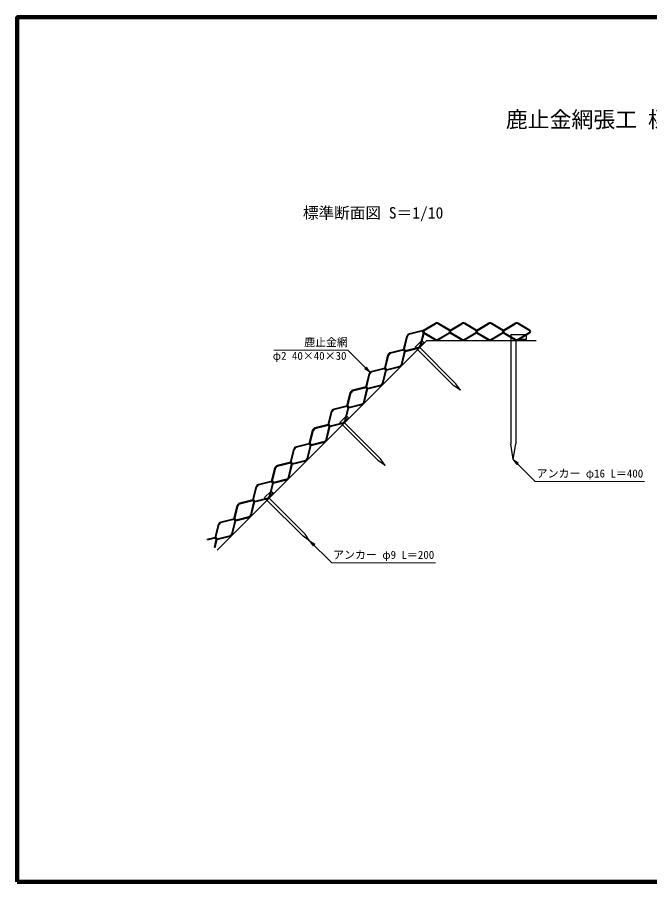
# Model space of a CAD drawing. Units: millimetres, scale not verified, with parts at other scales. Extents: x 690 to 40690, y 684 to 28809.
# Drawn here: x 690 to 20936, y 684 to 28384 of the extents above; entities that cross this region are included whole.
import ezdxf
from ezdxf.enums import TextEntityAlignment as Align

# ---------------------------------------------------------------- set-up
doc = ezdxf.new("R2010")
doc.units = ezdxf.units.MM
doc.header["$LTSCALE"] = 100
for name, color, linetype, lineweight in [('C-STR', 1, 'Continuous', 25), ('C-STR-HTXT', 1, 'Continuous', 13), ('C-TTL', 2, 'Continuous', 140)]:
    doc.layers.add(name, color=color, linetype=linetype, lineweight=lineweight)
doc.layers.add('C-TTL-TXT', color=7, linetype='Continuous')
doc.styles.add('ＭＳ ゴシック', font='')
doc.styles.get('ＭＳ ゴシック').set_extended_font_data('MS Gothic')

msp = doc.modelspace()

# ---------------------------------------------------------------- hatches: boundary and pattern name
at = {"layer": 'C-STR-HTXT'}
for points in [[(11980.7, 17007.1), (11816.9, 17121.8), (11866, 17171)], [(16565.6, 14216.8), (16729.5, 14102.1), (16680.4, 14053)], [(10050.1, 11610.4), (10213.9, 11495.7), (10164.8, 11446.6)]]:
    msp.add_hatch(color=256, dxfattribs=at).paths.add_polyline_path(points)

# ---------------------------------------------------------------- linework, layer by layer
at = {"layer": 'C-STR'}
for p, q in [((13686.6, 18357.2), (14063.6, 18583.5)), ((13702.9, 18337), (14076.5, 18561.2)), ((14529.4, 18335.8), (14153.7, 18561.2)), ((14543.6, 18357.2), (14166.5, 18583.5)), ((14541.5, 18358.5), (14916.5, 18583.5)), ((14560.8, 18340.1), (14929.3, 18561.2)), ((15382.2, 18335.8), (15006.5, 18561.2)), ((15396.5, 18357.2), (15019.4, 18583.5)), ((15394.3, 18358.5), (15769.3, 18583.5)), ((15413.6, 18340.1), (15782.1, 18561.2)), ((16235, 18335.8), (15859.3, 18561.2)), ((16249.3, 18357.2), (15872.2, 18583.5)), ((16247.1, 18358.5), (16622.1, 18583.5)), ((16266.4, 18340.1), (16635, 18561.2)), ((17087.8, 18335.8), (16712.1, 18561.2)), ((17102.1, 18357.2), (16725, 18583.5)), ((13659.9, 18346.2), (13233.2, 18239.5)), ((13664.9, 18320.9), (13239.9, 18214.7)), ((13700.8, 18292.9), (14076.5, 18067.5)), ((13719.5, 18281.7), (13720.5, 18285.5)), ((14153.7, 18067.5), (14522.2, 18288.6)), ((14553.6, 18292.9), (14929.3, 18067.5)), ((15006.5, 18067.5), (15375, 18288.6)), ((15406.5, 18292.9), (15782.1, 18067.5)), ((15859.3, 18067.5), (16227.9, 18288.6)), ((16259.3, 18292.9), (16635, 18067.5)), ((16712.1, 18067.5), (17087.8, 18292.9)), ((13054.4, 17742.5), (13160.5, 18166.7)), ((13081.1, 17743.1), (13185.3, 18160.1)), ((13589, 17865.6), (13690, 18269.4)), ((13613.9, 17858.9), (13713, 18255.6)), ((13686.6, 18271.5), (14063.6, 18045.2)), ((14166.5, 18045.2), (14541.5, 18270.2)), ((14539.4, 18271.5), (14916.5, 18045.2)), ((15019.4, 18045.2), (15394.3, 18270.2)), ((15392.2, 18271.5), (15769.3, 18045.2)), ((15872.2, 18045.2), (16247.1, 18270.2)), ((16245, 18271.5), (16622.1, 18045.2)), ((16725, 18045.2), (17102.1, 18271.5)), ((13056.8, 17743.1), (12630.2, 17636.5)), ((13109.4, 17704.7), (13534.4, 17811)), ((13114.5, 17679.5), (13541.1, 17786.1)), ((12451.4, 17139.5), (12557.5, 17563.7)), ((12478.1, 17140.1), (12582.3, 17557)), ((13061.9, 17717.9), (12636.9, 17611.6)), ((12986, 17262.5), (13090.2, 17679.5)), ((13010.8, 17255.9), (13116.9, 17680.1)), ((12506.4, 17101.7), (12931.4, 17208)), ((12511.4, 17076.4), (12938.1, 17183.1)), ((11848.4, 16536.5), (11954.4, 16960.7)), ((11875, 16537.1), (11979.3, 16954)), ((12453.8, 17140.1), (12027.2, 17033.4)), ((12458.9, 17114.8), (12033.8, 17008.6)), ((12382.9, 16659.5), (12487.2, 17076.4)), ((12407.8, 16652.8), (12513.8, 17077)), ((11245.3, 15933.4), (11351.4, 16357.6)), ((11272, 15934), (11376.2, 16351)), ((11850.8, 16537.1), (11424.1, 16430.4)), ((11855.8, 16511.8), (11430.8, 16405.6)), ((11779.9, 16056.5), (11884.1, 16473.4)), ((11804.8, 16049.8), (11910.8, 16474)), ((11903.3, 16498.7), (12328.4, 16604.9)), ((11908.4, 16473.4), (12335, 16580.1)), ((11247.7, 15934), (10821.1, 15827.4)), ((11252.8, 15908.8), (10827.8, 15802.5)), ((11176.9, 15453.4), (11281.1, 15870.4)), ((11201.7, 15446.8), (11307.8, 15871)), ((11300.3, 15895.6), (11725.3, 16001.9)), ((11305.4, 15870.4), (11732, 15977)), ((10642.3, 15330.4), (10748.4, 15754.6)), ((10669, 15331), (10773.2, 15747.9)), ((10644.7, 15331), (10218.1, 15224.3)), ((10649.8, 15305.7), (10224.7, 15199.5)), ((10573.8, 14850.4), (10678.1, 15267.3)), ((10598.7, 14843.7), (10704.7, 15267.9)), ((10697.3, 15292.6), (11122.3, 15398.9)), ((10702.3, 15267.3), (11129, 15374)), ((10039.3, 14727.4), (10145.3, 15151.6)), ((10065.9, 14728), (10170.2, 15144.9)), ((10041.7, 14728), (9615, 14621.3)), ((10046.7, 14702.7), (9621.7, 14596.5)), ((10094.2, 14689.6), (10519.3, 14795.8)), ((10099.3, 14664.3), (10525.9, 14771)), ((9436.2, 14124.3), (9542.3, 14548.5)), ((9462.9, 14124.9), (9567.1, 14541.9)), ((9970.8, 14247.4), (10075, 14664.3)), ((9995.7, 14240.7), (10101.7, 14664.9)), ((9491.2, 14086.5), (9916.2, 14192.8)), ((9496.3, 14061.3), (9922.9, 14167.9)), ((8833.2, 13521.3), (8939.3, 13945.5)), ((8859.9, 13521.9), (8964.1, 13938.8)), ((9438.6, 14124.9), (9012, 14018.3)), ((9443.7, 14099.7), (9018.7, 13993.4)), ((9367.8, 13644.3), (9472, 14061.3)), ((9392.6, 13637.7), (9498.7, 14061.9)), ((8888.2, 13483.5), (9313.2, 13589.8)), ((8230.2, 12918.3), (8336.2, 13342.5)), ((8256.8, 12918.9), (8361.1, 13335.8)), ((8835.6, 13521.9), (8409, 13415.2)), ((8840.7, 13496.6), (8415.6, 13390.4)), ((8764.7, 13041.3), (8869, 13458.2)), ((8789.6, 13034.6), (8895.6, 13458.8)), ((8893.2, 13458.2), (9319.9, 13564.9)), ((8232.6, 12918.9), (7805.9, 12812.2)), ((8237.6, 12893.6), (7812.6, 12787.4)), ((8161.7, 12438.3), (8265.9, 12855.2)), ((8186.6, 12431.6), (8292.6, 12855.8)), ((8285.1, 12880.5), (8710.2, 12986.7)), ((8290.2, 12855.2), (8716.8, 12961.9)), ((7627.1, 12315.2), (7733.2, 12739.4)), ((7653.8, 12315.8), (7758, 12732.8)), ((7629.5, 12315.8), (7202.9, 12209.2)), ((7634.6, 12290.6), (7209.6, 12184.3)), ((7558.7, 11835.2), (7662.9, 12252.2)), ((7583.5, 11828.6), (7689.6, 12252.8)), ((7682.1, 12277.4), (8107.1, 12383.7)), ((7687.2, 12252.2), (8113.8, 12358.8)), ((7024.1, 11712.2), (7130.2, 12136.4)), ((7050.8, 11712.8), (7155, 12129.8)), ((7026.5, 11712.8), (6756.7, 11645.3)), ((7031.6, 11687.5), (6777.9, 11624.1)), ((6998.5, 11403.5), (7059.9, 11649.1)), ((7019.7, 11382.3), (7086.5, 11649.8)), ((7079.1, 11674.4), (7504.1, 11780.7)), ((7084.1, 11649.1), (7510.8, 11755.8))]:
    msp.add_line(p, q, dxfattribs=at)
at = {"layer": 'C-STR', "color": 7}
for p, q in [((13806.1, 18031), (7088.6, 11313.4)), ((13428.3, 17817.1), (13626.4, 18015.1)), ((13653.2, 18016.4), (13704.1, 17965.6)), ((13806.1, 18031), (17306.1, 18031)), ((16485.6, 18216.8), (16485.6, 18157.1)), ((16485.6, 18216.8), (16961, 18216.8)), ((16485.6, 18127.1), (16485.6, 14716.8)), ((16645.6, 18034.9), (16645.6, 14716.8)), ((16984.2, 18056.8), (16744.3, 18056.8)), ((16984.2, 18200.7), (16984.2, 18056.8)), ((13454.4, 17791), (13428.3, 17817.1)), ((14665.8, 16579.6), (13475.6, 17769.8)), ((14729.4, 16643.3), (13572.6, 17800.1)), ((13704.1, 17965.6), (13619.3, 17880.8)), ((14874.4, 16434.7), (14729.4, 16643.3)), ((14874.4, 16434.7), (14665.8, 16579.6)), ((11016.8, 15404.3), (11214.9, 15602.4)), ((11292.6, 15552.8), (11207.8, 15468)), ((11241.7, 15603.7), (11292.6, 15552.8)), ((11042.9, 15378.3), (11016.8, 15404.3)), ((12254.2, 14166.9), (11064.1, 15357)), ((12317.9, 14230.5), (11161, 15387.4)), ((16565.6, 14216.8), (16485.6, 14716.8)), ((16565.6, 14216.8), (16645.6, 14716.8)), ((12462.8, 14021.9), (12254.2, 14166.9)), ((12462.8, 14021.9), (12317.9, 14230.5)), ((8604.1, 12992.8), (8802.1, 13190.8)), ((8879.9, 13141.3), (8795.1, 13056.5)), ((8829, 13192.2), (8879.9, 13141.3)), ((8630.2, 12966.7), (8604.1, 12992.8)), ((9841.5, 11755.4), (8651.4, 12945.5)), ((9905.2, 11819), (8748.3, 12975.9)), ((10050.1, 11610.4), (9841.5, 11755.4)), ((10050.1, 11610.4), (9905.2, 11819))]:
    msp.add_line(p, q, dxfattribs=at)
at = {"layer": 'C-STR'}
for centre, radius, start, end in [((14115.1, 18497.7), 100, 59.03624, 120.96376), ((14115.1, 18496.9), 75, 59.03624, 120.96376), ((14967.9, 18497.7), 100, 59.03624, 120.96376), ((14967.9, 18496.9), 75, 59.03624, 120.96376), ((15820.7, 18497.7), 100, 59.03624, 120.96376), ((15820.7, 18496.9), 75, 59.03624, 120.96376), ((16673.5, 18497.7), 100, 59.03624, 120.96376), ((16673.5, 18496.9), 75, 59.03624, 120.96376), ((13672, 18297.7), 50, 345.96376, 104.03624), ((13712.3, 18314.3), 50, 173.10873, 239.03624), ((13671, 18296.7), 25, 0, 104.03624), ((13712.3, 18314.3), 50, 120.96376, 138.3432), ((13713.7, 18314.3), 25, 180, 239.03624), ((14565.1, 18314.3), 50, 149.03624, 239.03624), ((14516.5, 18314.3), 25, 0, 59.03624), ((14566.5, 18314.3), 25, 180, 239.03624), ((14517.9, 18314.3), 50, 329.03624, 59.03624), ((15417.9, 18314.3), 50, 149.03624, 239.03624), ((15369.3, 18314.3), 25, 0, 59.03624), ((15419.3, 18314.3), 25, 180, 239.03624), ((15370.7, 18314.3), 50, 329.03624, 59.03624), ((16270.7, 18314.3), 50, 149.03624, 239.03624), ((16222.1, 18314.3), 25, 0, 59.03624), ((16272.1, 18314.3), 25, 180, 239.03624), ((16223.5, 18314.3), 50, 329.03624, 59.03624), ((17075, 18314.3), 25, 300.96376, 59.03624), ((17076.4, 18314.3), 50, 300.96376, 59.03624), ((13257.5, 18142.5), 100, 104.03624, 165.96376), ((13258.1, 18141.9), 75, 104.03624, 165.96376), ((14115.1, 18131), 100, 239.03624, 300.96376), ((14115.1, 18131.8), 75, 239.03624, 300.96376), ((14967.9, 18131), 100, 239.03624, 300.96376), ((14967.9, 18131.8), 75, 239.03624, 300.96376), ((15820.7, 18131), 100, 239.03624, 300.96376), ((15820.7, 18131.8), 75, 239.03624, 300.96376), ((16673.5, 18131), 100, 239.03624, 300.96376), ((16673.5, 18131.8), 75, 239.03624, 300.96376), ((13069, 17694.6), 50, 14.03624, 104.03624), ((13516.2, 17883.7), 75, 284.03624, 345.96376), ((13516.8, 17883.1), 100, 284.03624, 345.96376), ((12654.5, 17539.5), 100, 104.03624, 165.96376), ((12655.1, 17538.9), 75, 104.03624, 165.96376), ((13102.3, 17728), 50, 194.03624, 284.03624), ((13068, 17693.6), 25, 45, 104.03624), ((13103.3, 17729), 25, 225, 284.03624), ((12913.2, 17280.7), 75, 284.03624, 345.96376), ((12913.8, 17280.1), 100, 284.03624, 345.96376), ((12051.4, 16936.4), 100, 104.03624, 165.96376), ((12052, 16935.8), 75, 104.03624, 165.96376), ((12499.3, 17125), 50, 194.03624, 284.03624), ((12465.9, 17091.6), 50, 14.03624, 104.03624), ((12464.9, 17090.6), 25, 45, 104.03624), ((12500.3, 17125.9), 25, 225, 284.03624), ((12310.2, 16677.7), 75, 284.03624, 345.96376), ((12310.8, 16677.1), 100, 284.03624, 345.96376), ((11448.4, 16333.4), 100, 104.03624, 165.96376), ((11449, 16332.8), 75, 104.03624, 165.96376), ((11896.3, 16521.9), 50, 194.03624, 284.03624), ((11862.9, 16488.6), 50, 14.03624, 104.03624), ((11861.9, 16487.6), 25, 45, 104.03624), ((11897.3, 16522.9), 25, 225, 284.03624), ((10845.4, 15730.4), 100, 104.03624, 165.96376), ((10846, 15729.8), 75, 104.03624, 165.96376), ((11293.2, 15918.9), 50, 194.03624, 284.03624), ((11259.9, 15885.5), 50, 14.03624, 104.03624), ((11258.9, 15884.5), 25, 45, 104.03624), ((11294.2, 15919.9), 25, 225, 284.03624), ((11707.1, 16074.6), 75, 284.03624, 345.96376), ((11707.7, 16074), 100, 284.03624, 345.96376), ((10690.2, 15315.9), 50, 194.03624, 284.03624), ((10656.8, 15282.5), 50, 14.03624, 104.03624), ((10655.8, 15281.5), 25, 45, 104.03624), ((10691.2, 15316.8), 25, 225, 284.03624), ((11104.1, 15471.6), 75, 284.03624, 345.96376), ((11104.7, 15471), 100, 284.03624, 345.96376), ((10242.3, 15127.3), 100, 104.03624, 165.96376), ((10242.9, 15126.7), 75, 104.03624, 165.96376), ((10087.2, 14712.8), 50, 194.03624, 284.03624), ((10053.8, 14679.5), 50, 14.03624, 104.03624), ((10052.8, 14678.5), 25, 45, 104.03624), ((10088.2, 14713.8), 25, 225, 284.03624), ((10501.1, 14868.6), 75, 284.03624, 345.96376), ((10501.7, 14868), 100, 284.03624, 345.96376), ((9639.3, 14524.3), 100, 104.03624, 165.96376), ((9639.9, 14523.7), 75, 104.03624, 165.96376), ((9898, 14265.5), 75, 284.03624, 345.96376), ((9898.6, 14265), 100, 284.03624, 345.96376), ((9036.3, 13921.3), 100, 104.03624, 165.96376), ((9036.9, 13920.7), 75, 104.03624, 165.96376), ((9484.1, 14109.8), 50, 194.03624, 284.03624), ((9450.8, 14076.4), 50, 14.03624, 104.03624), ((9449.8, 14075.4), 25, 45, 104.03624), ((9485.1, 14110.8), 25, 225, 284.03624), ((9295, 13662.5), 75, 284.03624, 345.96376), ((9295.6, 13661.9), 100, 284.03624, 345.96376), ((8433.2, 13318.2), 100, 104.03624, 165.96376), ((8433.8, 13317.6), 75, 104.03624, 165.96376), ((8881.1, 13506.8), 50, 194.03624, 284.03624), ((8847.7, 13473.4), 50, 14.03624, 104.03624), ((8846.7, 13472.4), 25, 45, 104.03624), ((8882.1, 13507.7), 25, 225, 284.03624), ((8692, 13059.5), 75, 284.03624, 345.96376), ((8692.6, 13058.9), 100, 284.03624, 345.96376), ((7830.2, 12715.2), 100, 104.03624, 165.96376), ((7830.8, 12714.6), 75, 104.03624, 165.96376), ((8278.1, 12903.7), 50, 194.03624, 284.03624), ((8244.7, 12870.4), 50, 14.03624, 104.03624), ((8243.7, 12869.4), 25, 45, 104.03624), ((8279.1, 12904.7), 25, 225, 284.03624), ((7227.2, 12112.2), 100, 104.03624, 165.96376), ((7675, 12300.7), 50, 194.03624, 284.03624), ((7641.7, 12267.3), 50, 14.03624, 104.03624), ((7640.7, 12266.3), 25, 45, 104.03624), ((7676, 12301.7), 25, 225, 284.03624), ((8088.9, 12456.4), 75, 284.03624, 345.96376), ((8089.5, 12455.9), 100, 284.03624, 345.96376), ((7227.8, 12111.6), 75, 104.03624, 165.96376), ((7072, 11697.7), 50, 194.03624, 284.03624), ((7038.6, 11664.3), 50, 14.03624, 104.03624), ((7037.6, 11663.3), 25, 45, 104.03624), ((7073, 11698.6), 25, 225, 284.03624), ((7485.9, 11853.4), 75, 284.03624, 345.96376), ((7486.5, 11852.8), 100, 284.03624, 345.96376)]:
    msp.add_arc(centre, radius, start, end, dxfattribs=at)
at = {"layer": 'C-STR-HTXT'}
for p, q in [((11273.6, 17714.2), (8906.9, 17714.2)), ((11980.7, 17007.1), (11273.6, 17714.2)), ((16565.6, 14216.8), (17272.7, 13509.7)), ((17272.7, 13509.7), (20772.7, 13509.7)), ((10050.1, 11610.4), (10757.2, 10903.3)), ((10757.2, 10903.3), (14082.2, 10903.3))]:
    msp.add_line(p, q, dxfattribs=at)
for points in [[(11980.7, 17007.1), (11816.9, 17121.8), (11866, 17171)], [(16565.6, 14216.8), (16729.5, 14102.1), (16680.4, 14053)], [(10050.1, 11610.4), (10213.9, 11495.7), (10164.8, 11446.6)]]:
    msp.add_lwpolyline(points, close=True, dxfattribs=at)
at = {"layer": 'C-TTL'}
msp.add_lwpolyline([(690.4, 684.1), (40690.4, 684.1), (40690.4, 28384.1), (690.4, 28384.1)], close=True, dxfattribs=at)

# ---------------------------------------------------------------- texts
at = {"layer": 'C-STR-HTXT', "color": 7, "style": 'ＭＳ ゴシック'}
for s, p in [('鹿止金網', (10573.6, 17764.2)), ('アンカー φ16 L＝400', (19022.7, 13559.7)), ('アンカー φ9 L＝200', (12419.7, 10953.3))]:
    msp.add_text(s, height=256.6, dxfattribs=at).set_placement(p, align=Align.BOTTOM_CENTER)
msp.add_text('φ2 40×40×30', height=256.6, dxfattribs=at).set_placement((10048.6, 17664.2), align=Align.TOP_CENTER)
at = {"layer": 'C-TTL-TXT', "color": 3, "style": 'ＭＳ ゴシック'}
msp.add_text('鹿止金網張工 標準施工図', height=513.2, dxfattribs=at).set_placement((20355.9, 25365.4), align=Align.TOP_CENTER)
at = {"layer": 'C-TTL-TXT', "style": 'ＭＳ ゴシック'}
msp.add_text('標準断面図 S＝1/10', height=366.6, dxfattribs=at).set_placement((9833.4, 21823.7), align=Align.BOTTOM_LEFT)

doc.saveas('drawing.dxf')
